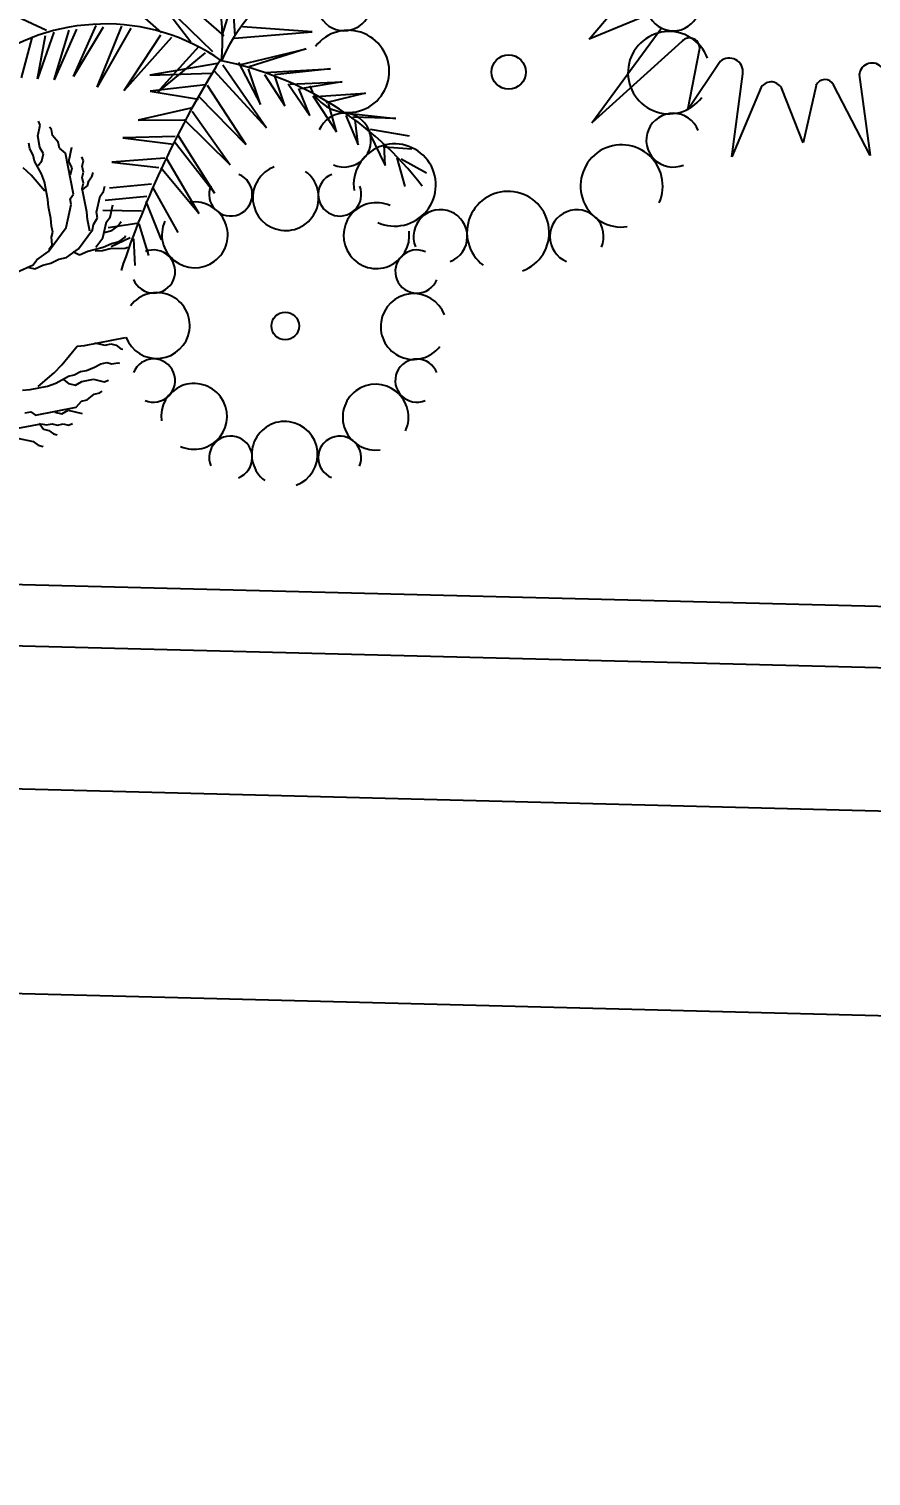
# Model space of a CAD drawing. Header units: millimetres. Extents: x 2680932 to 6187768, y 127588 to 383208.
# Drawn here: x 2900537 to 2901360, y 147434 to 148849 of the extents above; entities that cross this region are included whole.
import ezdxf

# ---------------------------------------------------------------- set-up
doc = ezdxf.new("R2010")
doc.units = ezdxf.units.MM
doc.header["$LTSCALE"] = 20
for name, color, linetype in [('AXIS', 3, 'Continuous'), ('家具内线', 36, 'Continuous'), ('家具外线', 255, 'Continuous'), ('装饰一', 201, 'Continuous'), ('阳台栏杆', 149, 'Continuous')]:
    doc.layers.add(name, color=color, linetype=linetype)
doc.styles.add('_TCH_DIM_T3', font='SIMPLEX', dxfattribs={"width": 0.705882, "bigfont": 'GBCBIG'})
doc.dimstyles.new('_TCH_ARCH&&100', dxfattribs={"dimtxt": 297.5, "dimasz": 100, "dimexe": 250, "dimexo": 300, "dimgap": 126.25, "dimtad": 1, "dimdec": 0, "dimzin": 0, "dimdsep": 46, "dimtxsty": '_TCH_DIM_T3', "dimblk": 'ARCHTICK', "dimcen": 0.09, "dimclrt": 7, "dimazin": 2, "dimtfac": 1, "dimtdec": 0, "dimtix": 1, "dimtmove": 2, "dimatfit": 3, "dimfxl": 1, "dimtolj": 1, "dimtzin": 0, "dimarcsym": 0})

# ---------------------------------------------------------------- blocks, each defined once
blk = doc.blocks.new('_ArchTick')
at = {"color": 0, "linetype": 'ByBlock', "lineweight": -3, "const_width": 0.15}
blk.add_lwpolyline([(-0.5, -0.5), (0.5, 0.5)], dxfattribs=at)
blk = doc.blocks.new('*D95')
at = {"layer": 'AXIS', "color": 0, "lineweight": -2, "transparency": 16777216}
for p, q in [((2900368.6, 147709.9), (2900368.6, 145259.9)), ((2908168.6, 147709.9), (2908168.6, 145259.9)), ((2900368.6, 145509.9), (2908168.6, 145509.9))]:
    blk.add_line(p, q, dxfattribs=at)
at = {"layer": 'Defpoints', "color": 0, "lineweight": -3, "transparency": 16777216}
for p in [(2900368.6, 148009.9), (2908168.6, 148009.9), (2908168.6, 145509.9)]:
    blk.add_point(p, dxfattribs=at)
at = {"layer": 'AXIS', "color": 0, "lineweight": -2, "transparency": 16777216, "xscale": 100, "yscale": 100, "zscale": 100, "rotation": 180}
blk.add_blockref('_ArchTick', (2900368.6, 145509.9), dxfattribs=at)
at = {"layer": 'AXIS', "color": 0, "lineweight": -2, "transparency": 16777216, "xscale": 100, "yscale": 100, "zscale": 100}
blk.add_blockref('_ArchTick', (2908168.6, 145509.9), dxfattribs=at)
at = {"layer": 'AXIS', "color": 7, "transparency": 16777216, "insert": (2904268.6, 145784.9), "char_height": 297.5, "attachment_point": 5, "style": '_TCH_DIM_T3'}
blk.add_mtext('\\A1;7800', dxfattribs=at)
blk = doc.blocks.new('*D100')
at = {"layer": 'AXIS', "color": 0, "lineweight": -2, "transparency": 16777216}
for p, q in [((2888018.6, 147709.9), (2888018.6, 144459.9)), ((2939368.6, 147709.9), (2939368.6, 144459.9)), ((2888018.6, 144709.9), (2939368.6, 144709.9))]:
    blk.add_line(p, q, dxfattribs=at)
at = {"layer": 'Defpoints', "color": 0, "lineweight": -3, "transparency": 16777216}
for p in [(2888018.6, 148009.9), (2939368.6, 148009.9), (2939368.6, 144709.9)]:
    blk.add_point(p, dxfattribs=at)
at = {"layer": 'AXIS', "color": 0, "lineweight": -2, "transparency": 16777216, "xscale": 100, "yscale": 100, "zscale": 100, "rotation": 180}
blk.add_blockref('_ArchTick', (2888018.6, 144709.9), dxfattribs=at)
at = {"layer": 'AXIS', "color": 0, "lineweight": -2, "transparency": 16777216, "xscale": 100, "yscale": 100, "zscale": 100}
blk.add_blockref('_ArchTick', (2939368.6, 144709.9), dxfattribs=at)
at = {"layer": 'AXIS', "color": 7, "transparency": 16777216, "insert": (2913693.6, 144984.9), "char_height": 297.5, "attachment_point": 5, "style": '_TCH_DIM_T3'}
blk.add_mtext('\\A1;51350', dxfattribs=at)
blk = doc.blocks.new('MK-ZW-0004')
at = {"layer": '家具内线'}
for p, q in [((-131356.9, 4514.5), (-131363.7, 4542.2)), ((-131354.9, 4510.9), (-131339.5, 4535.5)), ((-131354.8, 4495.1), (-131371.2, 4515.8)), ((-131357.9, 4472.8), (-131378.7, 4505.2)), ((-131341.6, 4507.5), (-131355.9, 4492.9)), ((-131354.5, 4474.7), (-131341.6, 4507.5)), ((-131352.1, 4442.9), (-131382.4, 4484.1)), ((-131382.4, 4484.1), (-131355.2, 4452.2)), ((-131338.5, 4474.4), (-131354.8, 4455.6)), ((-131351.8, 4446.2), (-131338.5, 4474.4)), ((-131380.7, 4445.5), (-131347.7, 4423.3)), ((-131345.6, 4411.8), (-131380.7, 4445.5)), ((-131333.7, 4450.2), (-131349, 4425.7)), ((-131344.2, 4409.4), (-131333.7, 4450.2)), ((-131337.1, 4385), (-131373.6, 4421.1)), ((-131373.6, 4421.1), (-131340.8, 4395.5)), ((-131327.9, 4420.3), (-131340.2, 4394.3)), ((-131336.4, 4383.8), (-131327.9, 4420.3)), ((-131329.2, 4359.4), (-131375.3, 4404.3)), ((-131375.3, 4404.3), (-131334, 4367.8)), ((-131226.9, 4337.2), (-131208.9, 4402.7)), ((-131208.9, 4402.7), (-131219.4, 4339.4)), ((-131202.3, 4345.2), (-131183.8, 4404.8)), ((-131183.8, 4404.8), (-131191.7, 4347.1)), ((-131172.3, 4354.1), (-131156.1, 4402.2)), ((-131318.3, 4395.7), (-131334, 4367.8)), ((-131327.5, 4360.4), (-131318.3, 4395.7)), ((-131307, 4324.1), (-131290.3, 4397)), ((-131290.3, 4397), (-131296.9, 4321.7)), ((-131281.9, 4326.1), (-131264.8, 4393.2)), ((-131264.8, 4393.2), (-131268.3, 4327.8)), ((-131253.3, 4332.3), (-131239.7, 4395.3)), ((-131239.7, 4395.3), (-131241.9, 4332.7)), ((-131157.4, 4358.6), (-131140.2, 4395)), ((-131136.7, 4368.4), (-131120.4, 4396.1)), ((-131122.6, 4374.4), (-131104.1, 4393.1)), ((-131318, 4335.8), (-131373.5, 4373.6)), ((-131373.5, 4373.6), (-131322.8, 4344.2)), ((-131303.3, 4377.4), (-131321, 4345.1)), ((-131319, 4333.7), (-131303.3, 4377.4)), ((-131333.9, 4314.8), (-131389.8, 4366.6)), ((-131389.8, 4366.6), (-131347.5, 4313.1)), ((-131147.7, 4362.1), (-131122.6, 4333.5)), ((-131135.8, 4366.8), (-131113.8, 4348.8)), ((-131120.8, 4371.3), (-131101.9, 4363.7)), ((-131163.5, 4308.1), (-131190.8, 4345.6)), ((-131173.7, 4351.3), (-131143.3, 4323.7)), ((-131161.8, 4356.1), (-131131.4, 4328.5)), ((-131211.1, 4299.3), (-131241.9, 4332.7)), ((-131223.8, 4336.9), (-131188.2, 4300.1)), ((-131188.2, 4300.1), (-131217.2, 4340.7)), ((-131201.4, 4343.6), (-131163.5, 4308.1)), ((-131304.4, 4319.4), (-131251.5, 4278.1)), ((-131251.5, 4278.1), (-131293.8, 4321.4)), ((-131281.1, 4324.6), (-131240.1, 4288.8)), ((-131240.1, 4288.8), (-131266.1, 4329.1)), ((-131254.6, 4329.5), (-131211.1, 4299.3)), ((-131327.7, 4304), (-131403.8, 4268.7)), ((-131336.1, 4313.6), (-131383.6, 4263.9)), ((-131326.3, 4214.9), (-131328.6, 4305.6)), ((-131309.7, 4308.2), (-131312.3, 4231.1)), ((-131303.9, 4303.3), (-131243.6, 4294.9)), ((-131243.6, 4294.9), (-131304.8, 4294.7)), ((-131312.3, 4231.1), (-131302.6, 4285.7)), ((-131292.9, 4268.8), (-131223.4, 4269.7)), ((-131223.4, 4269.7), (-131287.6, 4259.5)), ((-131289.8, 4258.3), (-131288.5, 4179.3)), ((-131272.6, 4233.4), (-131207.9, 4247.9)), ((-131207.9, 4247.9), (-131268.2, 4225.7)), ((-131255, 4212.8), (-131200, 4223.8)), ((-131200, 4223.8), (-131251.5, 4206.6)), ((-131236.1, 4195), (-131184.6, 4212.2)), ((-131184.6, 4212.2), (-131230.4, 4190.1)), ((-131218.9, 4180.3), (-131174.5, 4199.6)), ((-131174.5, 4199.6), (-131211, 4176.6)), ((-131200.4, 4168.4), (-131164.3, 4187)), ((-131215.4, 4174.1), (-131204.4, 4139.6))]:
    blk.add_line(p, q, dxfattribs=at)
for centre, radius in [((-131490.5, 4534.9), 16.8), ((-131159.8, 4541.4), 13.5)]:
    blk.add_circle(centre, radius, dxfattribs=at)
at = {"layer": '家具外线'}
for p, q in [((-131022.8, 4444.9), (-131023.7, 4446.4)), ((-131018.1, 4441.4), (-131022.8, 4444.9)), ((-131000.1, 4447.7), (-131003.9, 4449.6)), ((-130994.8, 4438.4), (-131000.1, 4447.7)), ((-130989.1, 4451.9), (-130992, 4452.3)), ((-130984.4, 4448.5), (-130989.1, 4451.9)), ((-130975.7, 4447.3), (-130984.4, 4448.5)), ((-130971, 4443.9), (-130975.7, 4447.3)), ((-130963.2, 4444.3), (-130971, 4443.9)), ((-130930.5, 4420.2), (-130963.2, 4444.3)), ((-130955.6, 4440.5), (-130962.6, 4452.8)), ((-130945.2, 4450.5), (-130949, 4452.4)), ((-130942.6, 4445.9), (-130945.2, 4450.5)), ((-130937.9, 4442.5), (-130942.6, 4445.9)), ((-130928.9, 4445.6), (-130930.7, 4448.6)), ((-130928.3, 4439.8), (-130928.9, 4445.6)), ((-130910.6, 4441.8), (-130913.2, 4446.4)), ((-131013.3, 4409.5), (-131046, 4433.7)), ((-131034.9, 4437.9), (-131035.8, 4439.5)), ((-131034.3, 4432.2), (-131034.9, 4437.9)), ((-131031.7, 4427.5), (-131034.3, 4432.2)), ((-131015.5, 4436.8), (-131018.1, 4441.4)), ((-131010.8, 4433.4), (-131015.5, 4436.8)), ((-131004.1, 4431.1), (-131010.8, 4433.4)), ((-130996.5, 4427.3), (-131004.1, 4431.1)), ((-130985.5, 4431.5), (-130994.8, 4438.4)), ((-130978.8, 4429.2), (-130985.5, 4431.5)), ((-130948.9, 4438.2), (-130955.6, 4440.5)), ((-130945.4, 4432), (-130948.9, 4438.2)), ((-130935.3, 4437.8), (-130937.9, 4442.5)), ((-130930.6, 4434.4), (-130935.3, 4437.8)), ((-130928, 4429.8), (-130930.6, 4434.4)), ((-130925.7, 4435.2), (-130928.3, 4439.8)), ((-130927.1, 4428.2), (-130925.7, 4435.2)), ((-130910, 4436), (-130910.6, 4441.8)), ((-130902, 4422.2), (-130910, 4436)), ((-131027, 4424.1), (-131031.7, 4427.5)), ((-131021.8, 4414.9), (-131027, 4424.1)), ((-130991.9, 4423.8), (-130996.5, 4427.3)), ((-130985.2, 4421.5), (-130991.9, 4423.8)), ((-130980.5, 4418.1), (-130985.2, 4421.5)), ((-130967.1, 4413.5), (-130980.5, 4418.1)), ((-130975.3, 4423.1), (-130978.8, 4429.2)), ((-130974.7, 4417.3), (-130975.3, 4423.1)), ((-130929.9, 4414.4), (-130930.5, 4420.2)), ((-130909.3, 4416), (-130928, 4429.8)), ((-131007.8, 4404.5), (-131013.3, 4409.5)), ((-130984.2, 4405.8), (-131007.8, 4404.5)), ((-130973.5, 4405.8), (-130984.2, 4405.8)), ((-130953.1, 4403.2), (-130973.5, 4405.8)), ((-130959.5, 4409.7), (-130967.1, 4413.5)), ((-130945.5, 4399.3), (-130959.5, 4409.7)), ((-130925.2, 4410.9), (-130929.9, 4414.4)), ((-130940, 4394.3), (-130945.5, 4399.3)), ((-131110.1, 4374.5), (-131112.8, 4375.7)), ((-131100, 4364.1), (-131110.1, 4374.5)), ((-131118.1, 4367.2), (-131119.7, 4366.4)), ((-131111.2, 4365.8), (-131118.1, 4367.2)), ((-131104.6, 4361.5), (-131111.2, 4365.8)), ((-131096.5, 4358), (-131104.6, 4361.5)), ((-131093.5, 4359.8), (-131100, 4364.1)), ((-131088.5, 4354.6), (-131093.5, 4359.8)), ((-131121.2, 4354.7), (-131126.9, 4354.1)), ((-131114.2, 4353.3), (-131121.2, 4354.7)), ((-131103.1, 4351.6), (-131116.9, 4343.7)), ((-131107.7, 4349), (-131114.2, 4353.3)), ((-131091.5, 4352.8), (-131103.1, 4351.6)), ((-131083.4, 4349.4), (-131096.5, 4358)), ((-131075.3, 4345.9), (-131083.4, 4349.4)), ((-131073.4, 4339), (-131075.3, 4345.9)), ((-131122.7, 4343.1), (-131133.4, 4336.9)), ((-131116.9, 4343.7), (-131122.7, 4343.1)), ((-131113.8, 4334.7), (-131117.2, 4330)), ((-131106.5, 4336.2), (-131113.8, 4334.7)), ((-131101.9, 4338.8), (-131106.5, 4336.2)), ((-131099.2, 4337.7), (-131106.1, 4328.4)), ((-131078.8, 4341.3), (-131101.9, 4338.8)), ((-131064.9, 4338.4), (-131078.8, 4341.3)), ((-131058.4, 4334.1), (-131064.9, 4338.4)), ((-131050.3, 4330.7), (-131058.4, 4334.1)), ((-131136.9, 4321.5), (-131141.5, 4318.9)), ((-131131.1, 4322.1), (-131136.9, 4321.5)), ((-131117.2, 4330), (-131131.1, 4322.1)), ((-131111.1, 4322.8), (-131124.9, 4304.1)), ((-131106.1, 4328.4), (-131111.1, 4322.8)), ((-131086, 4318.3), (-131106, 4306.9)), ((-131057.2, 4321.3), (-131086, 4318.3)), ((-131064.5, 4319.8), (-131069.5, 4314.3)), ((-131058.7, 4320.4), (-131064.5, 4319.8)), ((-131043.3, 4318.5), (-131057.2, 4321.3)), ((-131043.7, 4326.3), (-131050.3, 4330.7)), ((-131035.6, 4322.9), (-131043.7, 4326.3)), ((-131037.5, 4319.1), (-131043.3, 4318.5)), ((-131021.4, 4312.2), (-131037.5, 4319.1)), ((-131032.1, 4316.8), (-131035.6, 4322.9)), ((-131140.6, 4303.2), (-131143.7, 4301.4)), ((-131134.9, 4303.8), (-131140.6, 4303.2)), ((-131130.3, 4306.4), (-131134.9, 4303.8)), ((-131123.3, 4305), (-131130.3, 4306.4)), ((-131124.9, 4304.1), (-131129.5, 4301.5)), ((-131106, 4306.9), (-131109.5, 4302.2)), ((-131077.5, 4307), (-131082.5, 4301.4)), ((-131074.1, 4311.7), (-131077.5, 4307)), ((-131069.5, 4314.3), (-131074.1, 4311.7)), ((-131141, 4289.5), (-131145.6, 4286.9)), ((-131137.5, 4294.2), (-131141, 4289.5)), ((-131115.2, 4301.6), (-131139.4, 4268.9)), ((-131132.9, 4296.8), (-131137.5, 4294.2)), ((-131129.5, 4301.5), (-131132.9, 4296.8)), ((-131109.5, 4302.2), (-131115.2, 4301.6)), ((-131089.4, 4292.1), (-131094.4, 4286.6)), ((-131082.5, 4301.4), (-131089.4, 4292.1)), ((-131135.6, 4276.5), (-131147.9, 4269.4)), ((-131145.6, 4286.9), (-131147.5, 4283.1)), ((-131133.3, 4283.2), (-131135.6, 4276.5)), ((-131127.1, 4286.7), (-131133.3, 4283.2)), ((-131094.4, 4286.6), (-131104.8, 4272.6)), ((-131098.2, 4279), (-131100.9, 4258.6)), ((-131139, 4261.1), (-131142.4, 4256.4)), ((-131139.4, 4268.9), (-131139, 4261.1)), ((-131108.6, 4265), (-131113.2, 4251.6)), ((-131104.8, 4272.6), (-131108.6, 4265)), ((-131143.6, 4247.7), (-131147, 4243)), ((-131142.4, 4256.4), (-131143.6, 4247.7)), ((-131126.6, 4246.6), (-131133.5, 4237.3)), ((-131124.3, 4253.3), (-131126.6, 4246.6)), ((-131118.2, 4256.8), (-131124.3, 4253.3)), ((-131116.6, 4246.9), (-131118.9, 4240.2)), ((-131112.4, 4257.4), (-131118.2, 4256.8)), ((-131113.2, 4251.6), (-131116.6, 4246.9)), ((-131100.9, 4258.6), (-131100.8, 4247.9)), ((-131147, 4243), (-131147.4, 4240.1)), ((-131142.7, 4232), (-131144.7, 4228.2)), ((-131133.5, 4237.3), (-131142.7, 4232)), ((-131118.9, 4240.2), (-131122.4, 4235.6)), ((-130935.7, 4033.5), (-130884.3, 4095)), ((-130884.3, 4095), (-130911.2, 4021.9)), ((-130899.1, 4009.6), (-130849.2, 4038.1)), ((-130849.2, 4038.1), (-130873.8, 3987.7)), ((-130861.8, 3971.1), (-130792.1, 3996)), ((-130792.1, 3996), (-130859.3, 3949)), ((-130853.1, 3924.8), (-130796.9, 3933.4)), ((-130796.9, 3933.4), (-130847.8, 3902.1)), ((-130842.4, 3883.8), (-130724, 3872.5)), ((-130724, 3872.5), (-130839, 3860.1)), ((-130842.2, 3843.4), (-130782.8, 3815.3)), ((-130782.8, 3815.3), (-130855, 3812.5))]:
    blk.add_line(p, q, dxfattribs=at)
for centre, radius, start, end in [((-131483, 4691.6), 40.2, 108.0305, 50.3192), ((-131550, 4698.6), 26.3, 154.0378, 65.0701), ((-131416.8, 4692.7), 26.3, 109.0378, 20.0701), ((-131596, 4651), 40.2, 153.0305, 95.3192), ((-131207.3, 4672.4), 21.1, 154.0378, 65.0701), ((-131153.7, 4666.8), 32.2, 108.0305, 50.3192), ((-131100.8, 4667.7), 21.1, 109.0378, 20.0701), ((-131374.4, 4640.4), 40.2, 63.0305, 5.3192), ((-131244.2, 4634.4), 32.2, 153.0305, 95.3192), ((-131066.8, 4625.8), 32.2, 63.0305, 5.3192), ((-131648.3, 4608.6), 26.3, 199.0378, 110.0701), ((-131648.3, 4608.6), 26.3, 199.0378, 110.0701), ((-131326.8, 4594.3), 26.3, 64.0378, 335.0701), ((-131286, 4600.4), 21.1, 199.0378, 110.0701), ((-131286, 4600.4), 21.1, 199.0378, 110.0701), ((-131028.8, 4589), 21.1, 64.0378, 335.0701), ((-131285.2, 4547.5), 32.2, 198.0305, 140.3192), ((-131285.2, 4547.5), 32.2, 198.0305, 140.3192), ((-131333.8, 4527.3), 40.2, 18.0305, 320.3192), ((-131034.4, 4535.4), 32.2, 18.0305, 320.3192), ((-131027.3, 4490), 328.9, 169.8644, 211.0558), ((-131290.7, 4493.9), 21.1, 244.0378, 155.0701), ((-131033.5, 4482.5), 21.1, 19.0378, 290.0701), ((-131332.7, 4461.2), 26.3, 19.0378, 290.0701), ((-131252.7, 4457), 32.2, 243.0305, 185.3192), ((-131075.3, 4448.5), 32.2, 333.0305, 275.3192), ((-131385, 4418.7), 40.2, 333.0305, 275.3192), ((-131165.8, 4416), 32.2, 288.0305, 230.3192), ((-131218.7, 4415.2), 21.1, 289.0378, 200.0701), ((-131112.2, 4410.5), 21.1, 334.0378, 245.0701), ((-131366.9, 4491.1), 180.3, 205.7676, 288.7087), ((-131431.1, 4371.2), 26.3, 334.0378, 245.0701), ((-131476.9, 5247), 943.1, 280.2888, 294.1272), ((-131182.9, 4152.2), 210.2, 126.8933, 196.6164), ((-131112.7, 4345.9), 198.1, 187.4142, 260.1721), ((-130943.1, 4043.6), 12.5, 169.9706, 306.4196), ((-130902.2, 4018.6), 9.54, 159.8064, 289.3822), ((-130863.4, 3982.6), 11.6, 153.9918, 277.914), ((-130851.7, 3938), 13.4, 124.965, 263.8641), ((-130842.6, 3893.7), 9.88, 121.5581, 271.2092)]:
    blk.add_arc(centre, radius, start, end, dxfattribs=at)

msp = doc.modelspace()

# ---------------------------------------------------------------- linework, layer by layer
at = {"layer": '装饰一'}
for points in [[(2941370.5, 180618.6), (2940782.7, 208126.9, 0.419225), (2938602.5, 210180.4), (2912528.2, 209177.6, 0.18894), (2911525.2, 208739.4), (2887652.7, 184866.8, 0.195167), (2887213.5, 183827.8), (2886726.2, 150040.1, 0.410933), (2888479.9, 148214.7), (2916145.6, 147505.4, 0.455994), (2918591.3, 150179.7), (2918223.5, 153367.4, -0.433347), (2939381.7, 178476.6, 0.405051)], [(2941170.6, 180614.3), (2940582.8, 208122.6, 0.419225), (2938610.2, 209980.6), (2912535.9, 208977.7, 0.18894), (2911666.6, 208597.9), (2887794.1, 184725.4, 0.195167), (2887413.5, 183824.9), (2886926.2, 150037.2, 0.410933), (2888485, 148414.7), (2916150.7, 147705.3, 0.455994), (2918392.6, 150156.7), (2918024.8, 153344.2, -0.433344), (2939371.2, 178676.4, 0.405051)]]:
    msp.add_lwpolyline(points, format="xyb", close=True, dxfattribs=at)
at = {"layer": '阳台栏杆'}
for points in [[(2934643.7, 178066.2, -0.052457), (2939363.8, 178816.2, 0.405051), (2941030.6, 180611.3), (2940442.8, 208119.6, 0.419225), (2938615.6, 209840.7), (2912541.3, 208837.8, 0.18894), (2911765.6, 208498.9), (2887893.1, 184626.4, 0.195167), (2887553.5, 183822.9), (2887066.2, 150035.2, 0.410933), (2888488.6, 148554.6), (2916154.3, 147845.3, 0.455994), (2918253.5, 150140.7), (2917885.8, 153327.9, -0.027241), (2917728.8, 155809.9, -0.027241)], [(2934643.7, 178128.3, -0.052281), (2939360.6, 178876.1, 0.405051), (2940970.6, 180610), (2940382.8, 208118.3, 0.419225), (2938617.9, 209780.7), (2912543.6, 208777.9, 0.18894), (2911808.1, 208456.5), (2887935.6, 184584, 0.195167), (2887613.5, 183822.1), (2887126.2, 150034.3, 0.410933), (2888490.1, 148614.6), (2916155.8, 147905.2, 0.455994), (2918193.9, 150133.8), (2917826.2, 153321, -0.027246), (2917668.8, 155809.9, -0.027246)]]:
    msp.add_lwpolyline(points, format="xyb", dxfattribs=at)

# ---------------------------------------------------------------- block references
at = {"layer": '家具外线', "color": 8, "rotation": 227.528078976934}
for p in [(2809962, 54948.9), (2808874.6, 54880.5)]:
    msp.add_blockref('MK-ZW-0004', p, dxfattribs=at)

# ---------------------------------------------------------------- dimensions: what is measured, and where the dimension line sits
at = {"layer": 'AXIS'}
for p1, p2, distance, picture, middle in [((2888018.6, 148009.9), (2939368.6, 148009.9), -3300, '*D100', (2913693.6, 144984.9)), ((2900368.6, 148009.9), (2908168.6, 148009.9), -2500, '*D95', (2904268.6, 145784.9))]:
    dim = msp.add_aligned_dim(p1=p1, p2=p2, distance=distance, dimstyle='_TCH_ARCH&&100', dxfattribs=at)
    dim.commit()
    dim.dimension.update_dxf_attribs({"geometry": picture, "text_midpoint": middle})

doc.saveas('drawing.dxf')
